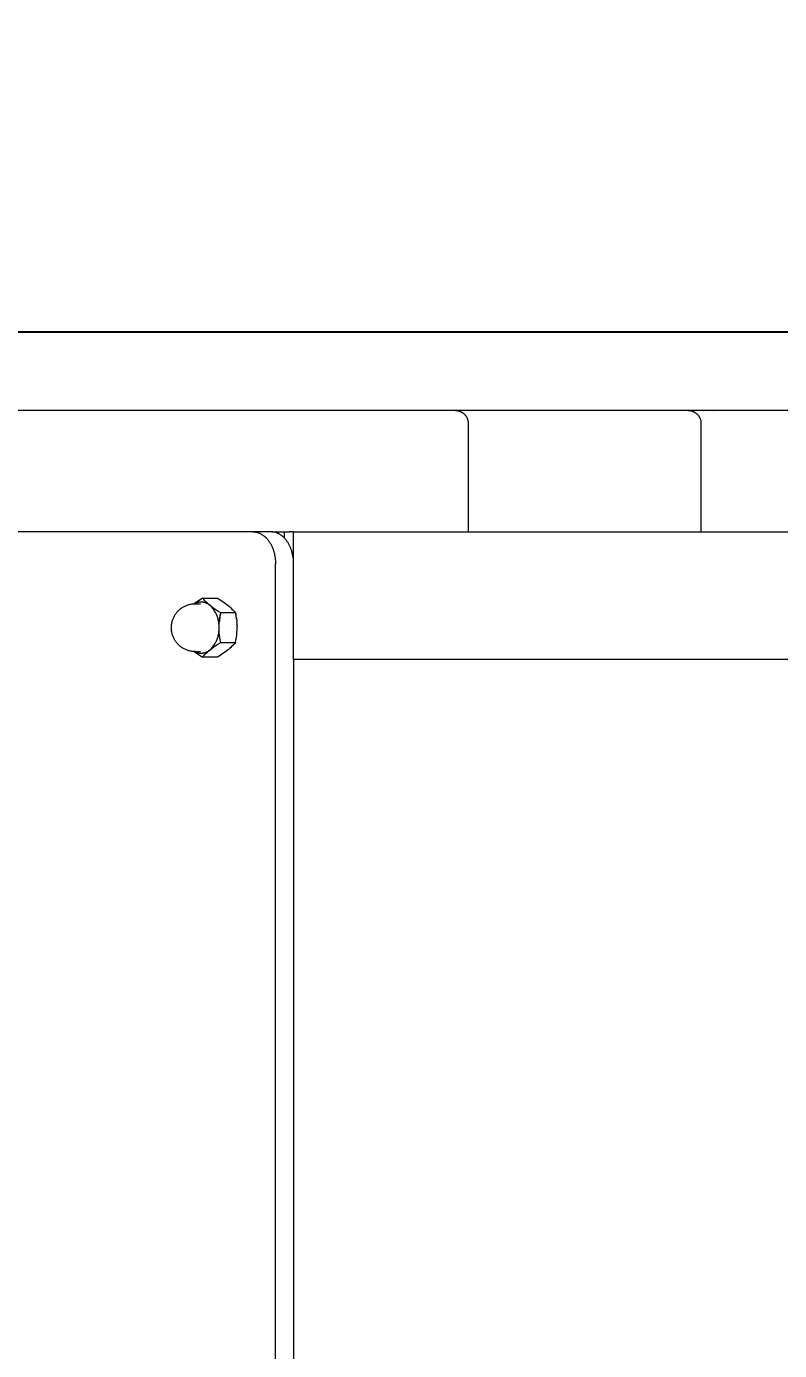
# Model space of a CAD drawing. Header units: inches. Extents: x -14 to 184, y -4 to 134.
# Drawn here: x 5.26 to 14.53, y 117.48 to 133.81 of the extents above; entities that cross this region are included whole.
import ezdxf

# ---------------------------------------------------------------- set-up
doc = ezdxf.new("R2010")
doc.units = ezdxf.units.IN
doc.layers.add('ZANO_R', color=7, linetype='Continuous', lineweight=0)
doc.layers.add('ZANO_W', color=1, linetype='Continuous', lineweight=0)
doc.styles.get("Standard").update_dxf_attribs({"font": 'arial.ttf'})
doc.dimstyles.new('amerykanie', dxfattribs={"dimtxt": 50, "dimasz": 50, "dimexe": 0.5, "dimexo": 0.5, "dimgap": 1, "dimtad": 1, "dimdec": 0, "dimzin": 0, "dimlunit": 5, "dimtxsty": 'Standard', "dimcen": 0.09, "dimclrd": 1, "dimclre": 1, "dimclrt": 1, "dimazin": 0, "dimtfac": 1, "dimtdec": 0, "dimtmove": 0, "dimatfit": 3, "dimfxl": 1, "dimtzin": 0, "dimarcsym": 1})

# ---------------------------------------------------------------- blocks, each defined once
blk = doc.blocks.new('*D381')
at = {"layer": 'ZANO_W', "color": 1, "lineweight": -2}
for p, q in [((-4.137, 129.414), (-4.137, 130.542)), ((72.452, 129.435), (72.452, 130.542)), ((-3.137, 130.042), (71.452, 130.042))]:
    blk.add_line(p, q, dxfattribs=at)
at = {"layer": 'ZANO_W', "color": 1}
for points in [[(-3.137, 130.208), (-3.137, 129.875), (-4.137, 130.042)], [(71.452, 129.875), (71.452, 130.208), (72.452, 130.042)]]:
    blk.add_solid(points, dxfattribs=at)
at = {"layer": 'ZANO_W', "color": 1, "insert": (34.158, 131.382), "char_height": 1.625, "attachment_point": 5}
blk.add_mtext('76 9/16', dxfattribs=at)

msp = doc.modelspace()

# ---------------------------------------------------------------- linework, layer by layer
at = {"layer": 'ZANO_R'}
for p, q in [((8.39028, 129.07141), (-3.97984, 129.07141)), ((10.53952, 129.07141), (8.39028, 129.07141)), ((10.53952, 129.07141), (10.5449, 129.07132)), ((11.07217, 129.07141), (10.54441, 129.07141)), ((10.5449, 129.07132), (10.55027, 129.07104)), ((10.55027, 129.07104), (10.55562, 129.07058)), ((10.55562, 129.07058), (10.56096, 129.06994)), ((10.56096, 129.06994), (10.56628, 129.06912)), ((10.56628, 129.06912), (10.57156, 129.06811)), ((10.57156, 129.06811), (10.57681, 129.06693)), ((10.57681, 129.06693), (10.58201, 129.06557)), ((10.58201, 129.06557), (10.58716, 129.06403)), ((10.58716, 129.06403), (10.59226, 129.06232)), ((10.59226, 129.06232), (10.59729, 129.06043)), ((10.59729, 129.06043), (10.60226, 129.05837)), ((10.60226, 129.05837), (10.60716, 129.05614)), ((10.60716, 129.05614), (10.61197, 129.05375)), ((10.61197, 129.05375), (10.6167, 129.0512)), ((10.6167, 129.0512), (10.62134, 129.04848)), ((10.62134, 129.04848), (10.62589, 129.04561)), ((10.62589, 129.04561), (10.63034, 129.04258)), ((10.63034, 129.04258), (10.63468, 129.03941)), ((10.63468, 129.03941), (10.6389, 129.03609)), ((10.6389, 129.03609), (10.64302, 129.03262)), ((10.64302, 129.03262), (10.64701, 129.02902)), ((10.64701, 129.02902), (10.65088, 129.02528)), ((10.65088, 129.02528), (10.65461, 129.02142)), ((10.65461, 129.02142), (10.65822, 129.01742)), ((10.65822, 129.01742), (10.66168, 129.01331)), ((10.66168, 129.01331), (10.665, 129.00908)), ((10.665, 129.00908), (10.66818, 129.00474)), ((10.66818, 129.00474), (10.6712, 129.0003)), ((10.6712, 129.0003), (10.67407, 128.99575)), ((10.67407, 128.99575), (10.67679, 128.99111)), ((10.67679, 128.99111), (10.67934, 128.98638)), ((10.67934, 128.98638), (10.68174, 128.98156)), ((10.68174, 128.98156), (10.68396, 128.97667)), ((10.68396, 128.97667), (10.68602, 128.9717)), ((10.68602, 128.9717), (10.68791, 128.96666)), ((10.68791, 128.96666), (10.68962, 128.96157)), ((10.68962, 128.96157), (10.69116, 128.95642)), ((10.69116, 128.95642), (10.69252, 128.95121)), ((10.69252, 128.95121), (10.69371, 128.94597)), ((10.69371, 128.94597), (10.69471, 128.94069)), ((13.40811, 129.07141), (11.07217, 129.07141)), ((13.40811, 129.07141), (13.41348, 129.07132)), ((13.71426, 129.07141), (13.41265, 129.07141)), ((13.41348, 129.07132), (13.41885, 129.07104)), ((13.41885, 129.07104), (13.42421, 129.07058)), ((13.42421, 129.07058), (13.42955, 129.06994)), ((13.42955, 129.06994), (13.43486, 129.06912)), ((13.43486, 129.06912), (13.44015, 129.06811)), ((13.44015, 129.06811), (13.44539, 129.06693)), ((13.44539, 129.06693), (13.45059, 129.06557)), ((13.45059, 129.06557), (13.45575, 129.06403)), ((13.45575, 129.06403), (13.46084, 129.06232)), ((13.46084, 129.06232), (13.46588, 129.06043)), ((13.46588, 129.06043), (13.47085, 129.05837)), ((13.47085, 129.05837), (13.47574, 129.05614)), ((13.47574, 129.05614), (13.48056, 129.05375)), ((13.48056, 129.05375), (13.48529, 129.0512)), ((13.48529, 129.0512), (13.48993, 129.04848)), ((13.48993, 129.04848), (13.49448, 129.04561)), ((13.49448, 129.04561), (13.49892, 129.04258)), ((13.49892, 129.04258), (13.50326, 129.03941)), ((13.50326, 129.03941), (13.50749, 129.03609)), ((13.50749, 129.03609), (13.5116, 129.03262)), ((13.5116, 129.03262), (13.5156, 129.02902)), ((13.5156, 129.02902), (13.51946, 129.02528)), ((13.51946, 129.02528), (13.5232, 129.02142)), ((13.5232, 129.02142), (13.5268, 129.01742)), ((13.5268, 129.01742), (13.53027, 129.01331)), ((13.53027, 129.01331), (13.53359, 129.00908)), ((13.53359, 129.00908), (13.53676, 129.00474)), ((13.53676, 129.00474), (13.53979, 129.0003)), ((13.53979, 129.0003), (13.54266, 128.99575)), ((13.54266, 128.99575), (13.54538, 128.99111)), ((13.54538, 128.99111), (13.54793, 128.98638)), ((13.54793, 128.98638), (13.55032, 128.98156)), ((13.55032, 128.98156), (13.55255, 128.97667)), ((13.55255, 128.97667), (13.55461, 128.9717)), ((13.55461, 128.9717), (13.55649, 128.96666)), ((13.55649, 128.96666), (13.55821, 128.96157)), ((13.55821, 128.96157), (13.55975, 128.95642)), ((13.55975, 128.95642), (13.56111, 128.95121)), ((13.56111, 128.95121), (13.56229, 128.94597)), ((13.56229, 128.94597), (13.5633, 128.94069)), ((13.71426, 129.07141), (13.71893, 129.07141)), ((13.98235, 129.07141), (13.71893, 129.07141)), ((16.48189, 129.07141), (13.98235, 129.07141)), ((10.69471, 128.94069), (10.69553, 128.93537)), ((10.69553, 128.93537), (10.69618, 128.93003)), ((10.69618, 128.93003), (10.69663, 128.92467)), ((10.69663, 128.92467), (10.69691, 128.9193)), ((10.69691, 128.9193), (10.697, 128.91393)), ((10.697, 128.91393), (10.697, 127.57534)), ((13.5633, 128.94069), (13.56412, 128.93537)), ((13.56412, 128.93537), (13.56476, 128.93003)), ((13.56476, 128.93003), (13.56522, 128.92467)), ((13.56522, 128.92467), (13.5655, 128.9193)), ((13.5655, 128.9193), (13.56559, 128.91393)), ((13.56559, 128.91393), (13.56559, 127.57534)), ((8.04544, 127.57534), (-3.92527, 127.57534)), ((8.04544, 127.57534), (8.05162, 127.57525)), ((8.12897, 127.57534), (8.0508, 127.57534)), ((8.05162, 127.57525), (8.05785, 127.57495)), ((8.05785, 127.57495), (8.06413, 127.57446)), ((8.06413, 127.57446), (8.07045, 127.57375)), ((8.07045, 127.57375), (8.07682, 127.57284)), ((8.07682, 127.57284), (8.08322, 127.5717)), ((8.08322, 127.5717), (8.08964, 127.57035)), ((8.08964, 127.57035), (8.0961, 127.56877)), ((8.0961, 127.56877), (8.10257, 127.56697)), ((8.10257, 127.56697), (8.10905, 127.56493)), ((8.10905, 127.56493), (8.11555, 127.56266)), ((8.11555, 127.56266), (8.12204, 127.56015)), ((8.12204, 127.56015), (8.12853, 127.5574)), ((8.12853, 127.5574), (8.13501, 127.55441)), ((8.12897, 127.57534), (8.13009, 127.57534)), ((8.13266, 127.57534), (8.13009, 127.57534)), ((8.27941, 127.57534), (8.13266, 127.57534)), ((8.13501, 127.55441), (8.14147, 127.55118)), ((8.14147, 127.55118), (8.14791, 127.5477)), ((8.14791, 127.5477), (8.15432, 127.54398)), ((8.15432, 127.54398), (8.16069, 127.54002)), ((8.16069, 127.54002), (8.16702, 127.53581)), ((8.16702, 127.53581), (8.1733, 127.53136)), ((8.1733, 127.53136), (8.17952, 127.52667)), ((8.17952, 127.52667), (8.18568, 127.52174)), ((8.18568, 127.52174), (8.19177, 127.51657)), ((8.19177, 127.51657), (8.19778, 127.51117)), ((8.19778, 127.51117), (8.2037, 127.50554)), ((8.2037, 127.50554), (8.20954, 127.49968)), ((8.20954, 127.49968), (8.21527, 127.49359)), ((8.21527, 127.49359), (8.22091, 127.4873)), ((8.22091, 127.4873), (8.22643, 127.48078)), ((8.22643, 127.48078), (8.23184, 127.47406)), ((8.23184, 127.47406), (8.23713, 127.46715)), ((8.27841, 127.57508), (8.27235, 127.5753)), ((8.2845, 127.57467), (8.27841, 127.57508)), ((8.27941, 127.57534), (8.49718, 127.57534)), ((8.29065, 127.57406), (8.2845, 127.57467)), ((8.29683, 127.57325), (8.29065, 127.57406)), ((8.30304, 127.57224), (8.29683, 127.57325)), ((8.30929, 127.57102), (8.30304, 127.57224)), ((8.31556, 127.56959), (8.30929, 127.57102)), ((8.32185, 127.56795), (8.31556, 127.56959)), ((8.32816, 127.56609), (8.32185, 127.56795)), ((8.33448, 127.56401), (8.32816, 127.56609)), ((8.3408, 127.5617), (8.33448, 127.56401)), ((8.34713, 127.55917), (8.3408, 127.5617)), ((8.35344, 127.55641), (8.34713, 127.55917)), ((8.35975, 127.55342), (8.35344, 127.55641)), ((8.36604, 127.5502), (8.35975, 127.55342)), ((8.3723, 127.54676), (8.36604, 127.5502)), ((8.37853, 127.54307), (8.3723, 127.54676)), ((8.38473, 127.53916), (8.37853, 127.54307)), ((8.39088, 127.53502), (8.38473, 127.53916)), ((8.39699, 127.53065), (8.39088, 127.53502)), ((8.40304, 127.52604), (8.39699, 127.53065)), ((8.40902, 127.52122), (8.40304, 127.52604)), ((8.41494, 127.51616), (8.40902, 127.52122)), ((8.42079, 127.51089), (8.41494, 127.51616)), ((8.42656, 127.5054), (8.42079, 127.51089)), ((8.43224, 127.49969), (8.42656, 127.5054)), ((8.43782, 127.49377), (8.43224, 127.49969)), ((8.43518, 127.4966), (8.43518, 127.57534)), ((8.44332, 127.48764), (8.43782, 127.49377)), ((8.4487, 127.48131), (8.44332, 127.48764)), ((8.45398, 127.47479), (8.4487, 127.48131)), ((8.45914, 127.46808), (8.45398, 127.47479)), ((8.53981, 127.57534), (8.49718, 127.57534)), ((8.53981, 127.57534), (8.54654, 127.57534)), ((8.54654, 127.57534), (59.77003, 127.57534)), ((8.54654, 126.00054), (8.54654, 127.57534)), ((8.23713, 127.46715), (8.24229, 127.46003)), ((8.24229, 127.46003), (8.24732, 127.45273)), ((8.24732, 127.45273), (8.25221, 127.44526)), ((8.25221, 127.44526), (8.25696, 127.43761)), ((8.25696, 127.43761), (8.26157, 127.42979)), ((8.26157, 127.42979), (8.26602, 127.42183)), ((8.26602, 127.42183), (8.27032, 127.41371)), ((8.27032, 127.41371), (8.27447, 127.40546)), ((8.27447, 127.40546), (8.27845, 127.39708)), ((8.27845, 127.39708), (8.28227, 127.38858)), ((8.28227, 127.38858), (8.28592, 127.37997)), ((8.28592, 127.37997), (8.28941, 127.37127)), ((8.28941, 127.37127), (8.29273, 127.36247)), ((8.29273, 127.36247), (8.29587, 127.35359)), ((8.29587, 127.35359), (8.29885, 127.34464)), ((8.29885, 127.34464), (8.30165, 127.33563)), ((8.30165, 127.33563), (8.30428, 127.32656)), ((8.30428, 127.32656), (8.30674, 127.31746)), ((8.30674, 127.31746), (8.30902, 127.30832)), ((8.46419, 127.46118), (8.45914, 127.46808)), ((8.46911, 127.4541), (8.46419, 127.46118)), ((8.4739, 127.44685), (8.46911, 127.4541)), ((8.47855, 127.43944), (8.4739, 127.44685)), ((8.48307, 127.43187), (8.47855, 127.43944)), ((8.48745, 127.42416), (8.48307, 127.43187)), ((8.49169, 127.4163), (8.48745, 127.42416)), ((8.49577, 127.40831), (8.49169, 127.4163)), ((8.49971, 127.40019), (8.49577, 127.40831)), ((8.50349, 127.39196), (8.49971, 127.40019)), ((8.50711, 127.38362), (8.50349, 127.39196)), ((8.51058, 127.37518), (8.50711, 127.38362)), ((8.51389, 127.36665), (8.51058, 127.37518)), ((8.51703, 127.35805), (8.51389, 127.36665)), ((8.52001, 127.34937), (8.51703, 127.35805)), ((8.52283, 127.34062), (8.52001, 127.34937)), ((8.52549, 127.33182), (8.52283, 127.34062)), ((8.52798, 127.32298), (8.52549, 127.33182)), ((8.53031, 127.3141), (8.52798, 127.32298)), ((8.53248, 127.30519), (8.53031, 127.3141)), ((8.30902, 127.30832), (8.31114, 127.29915)), ((8.31114, 127.29915), (8.31308, 127.28997)), ((8.31308, 127.28997), (8.31486, 127.28079)), ((8.31486, 127.28079), (8.31646, 127.27161)), ((8.31646, 127.27161), (8.31918, 127.25328)), ((8.31918, 127.25328), (8.32125, 127.23507)), ((8.32125, 127.23507), (8.3227, 127.21702)), ((8.3227, 127.21702), (8.32355, 127.1992)), ((8.32355, 127.1992), (8.32383, 127.18164)), ((8.32383, 111.66983), (8.32383, 127.18164)), ((8.53448, 127.29626), (8.53248, 127.30519)), ((8.538, 127.27838), (8.53448, 127.29626)), ((8.5409, 127.26051), (8.538, 127.27838)), ((8.54317, 127.24272), (8.5409, 127.26051)), ((8.54484, 127.22507), (8.54317, 127.24272)), ((8.54593, 127.20761), (8.54484, 127.22507)), ((8.54647, 127.19038), (8.54593, 127.20761)), ((7.1997, 126.65641), (7.20873, 126.6609)), ((7.20873, 126.6609), (7.21791, 126.66507)), ((7.21791, 126.66507), (7.22723, 126.66893)), ((7.22723, 126.66893), (7.23667, 126.67247)), ((7.23667, 126.67247), (7.24622, 126.67568)), ((7.24622, 126.67568), (7.25588, 126.67857)), ((7.25588, 126.67857), (7.26564, 126.68112)), ((7.26564, 126.68112), (7.27547, 126.68334)), ((7.27547, 126.68334), (7.28538, 126.68522)), ((7.28538, 126.68522), (7.29534, 126.68677)), ((7.29534, 126.68677), (7.30535, 126.68797)), ((7.30535, 126.68797), (7.3154, 126.68883)), ((7.3154, 126.68883), (7.32547, 126.68935)), ((7.42504, 126.75793), (7.32227, 126.68922)), ((7.32547, 126.68935), (7.33555, 126.68952)), ((7.33259, 126.69205), (7.32743, 126.68941)), ((7.33783, 126.6945), (7.33259, 126.69205)), ((7.33555, 126.68952), (7.39819, 126.68952)), ((7.34315, 126.69678), (7.33783, 126.6945)), ((7.34855, 126.69887), (7.34315, 126.69678)), ((7.35402, 126.70077), (7.34855, 126.69887)), ((7.35956, 126.70247), (7.35402, 126.70077)), ((7.36515, 126.70399), (7.35956, 126.70247)), ((7.37078, 126.70531), (7.36515, 126.70399)), ((7.37646, 126.70643), (7.37078, 126.70531)), ((7.38218, 126.70736), (7.37646, 126.70643)), ((7.38793, 126.70808), (7.38218, 126.70736)), ((7.39369, 126.7086), (7.38793, 126.70808)), ((7.39947, 126.70893), (7.39369, 126.7086)), ((7.40526, 126.70905), (7.39947, 126.70893)), ((7.41105, 126.70897), (7.40526, 126.70905)), ((7.41684, 126.70869), (7.41105, 126.70897)), ((7.42261, 126.70821), (7.41684, 126.70869)), ((7.42836, 126.70753), (7.42261, 126.70821)), ((7.43895, 126.7415), (7.42504, 126.75793)), ((7.42504, 126.75793), (7.60796, 126.75793)), ((7.43408, 126.70665), (7.42836, 126.70753)), ((7.43977, 126.70557), (7.43408, 126.70665)), ((7.45342, 126.72555), (7.43895, 126.7415)), ((7.44542, 126.70429), (7.43977, 126.70557)), ((7.45102, 126.70282), (7.44542, 126.70429)), ((7.45656, 126.70116), (7.45102, 126.70282)), ((7.46843, 126.71011), (7.45342, 126.72555)), ((7.46205, 126.6993), (7.45656, 126.70116)), ((7.46746, 126.69725), (7.46205, 126.6993)), ((7.4728, 126.69502), (7.46746, 126.69725)), ((7.48396, 126.6952), (7.46843, 126.71011)), ((7.47807, 126.6926), (7.4728, 126.69502)), ((7.48324, 126.69), (7.47807, 126.6926)), ((7.48832, 126.68722), (7.48324, 126.69)), ((7.49999, 126.68082), (7.48396, 126.6952)), ((7.4933, 126.68427), (7.48832, 126.68722)), ((7.49817, 126.68114), (7.4933, 126.68427)), ((7.50294, 126.67785), (7.49817, 126.68114)), ((7.5165, 126.66701), (7.49999, 126.68082)), ((7.50758, 126.67439), (7.50294, 126.67785)), ((7.51211, 126.67078), (7.50758, 126.67439)), ((7.5165, 126.66701), (7.51211, 126.67078)), ((7.52521, 126.65853), (7.5165, 126.66701)), ((7.54815, 126.64264), (7.5165, 126.66701)), ((7.53362, 126.64976), (7.52521, 126.65853)), ((7.60796, 126.75793), (7.6419, 126.73686)), ((7.6419, 126.73686), (7.67511, 126.71467)), ((7.67511, 126.71467), (7.70756, 126.69137)), ((7.70756, 126.69137), (7.73921, 126.66701)), ((7.73921, 126.66701), (7.75573, 126.65319)), ((7.05732, 126.49312), (7.06086, 126.50257)), ((7.06086, 126.50257), (7.06472, 126.51188)), ((7.06472, 126.51188), (7.06889, 126.52106)), ((7.06889, 126.52106), (7.07338, 126.53009)), ((7.07338, 126.53009), (7.07817, 126.53896)), ((7.07817, 126.53896), (7.08326, 126.54766)), ((7.08326, 126.54766), (7.08864, 126.55619)), ((7.08864, 126.55619), (7.09432, 126.56452)), ((7.09432, 126.56452), (7.10027, 126.57266)), ((7.10027, 126.57266), (7.1065, 126.58059)), ((7.1065, 126.58059), (7.113, 126.5883)), ((7.113, 126.5883), (7.11975, 126.59578)), ((7.11975, 126.59578), (7.12676, 126.60303)), ((7.12676, 126.60303), (7.13401, 126.61004)), ((7.13401, 126.61004), (7.14149, 126.6168)), ((7.14149, 126.6168), (7.1492, 126.62329)), ((7.1492, 126.62329), (7.15713, 126.62952)), ((7.15713, 126.62952), (7.16527, 126.63547)), ((7.16527, 126.63547), (7.1736, 126.64115)), ((7.1736, 126.64115), (7.18213, 126.64653)), ((7.18213, 126.64653), (7.19083, 126.65162)), ((7.19083, 126.65162), (7.1997, 126.65641)), ((7.54172, 126.6407), (7.53362, 126.64976)), ((7.54951, 126.63138), (7.54172, 126.6407)), ((7.5806, 126.61935), (7.54815, 126.64264)), ((7.55698, 126.62179), (7.54951, 126.63138)), ((7.56411, 126.61195), (7.55698, 126.62179)), ((7.57091, 126.60187), (7.56411, 126.61195)), ((7.57735, 126.59157), (7.57091, 126.60187)), ((7.58344, 126.58105), (7.57735, 126.59157)), ((7.61381, 126.59715), (7.5806, 126.61935)), ((7.58916, 126.57033), (7.58344, 126.58105)), ((7.59451, 126.55942), (7.58916, 126.57033)), ((7.59949, 126.54834), (7.59451, 126.55942)), ((7.60408, 126.53709), (7.59949, 126.54834)), ((7.60829, 126.52568), (7.60408, 126.53709)), ((7.6121, 126.51415), (7.60829, 126.52568)), ((7.61551, 126.50248), (7.6121, 126.51415)), ((7.64775, 126.57608), (7.61381, 126.59715)), ((7.61853, 126.49071), (7.61551, 126.50248)), ((7.63439, 126.4959), (7.63326, 126.48653)), ((7.63439, 126.4959), (7.63464, 126.49789)), ((7.6357, 126.50591), (7.63464, 126.49789)), ((7.6357, 126.50591), (7.63615, 126.5092)), ((7.63702, 126.51524), (7.63615, 126.5092)), ((7.63702, 126.51524), (7.6378, 126.52046)), ((7.63835, 126.52404), (7.63779, 126.52046)), ((7.63835, 126.52404), (7.63956, 126.53167)), ((7.63968, 126.53238), (7.63956, 126.53167)), ((7.63968, 126.53238), (7.64145, 126.54283)), ((7.64236, 126.54799), (7.64145, 126.54283)), ((7.64236, 126.54799), (7.64344, 126.55396)), ((7.64505, 126.56247), (7.64344, 126.55396)), ((7.64505, 126.56247), (7.64554, 126.56504)), ((7.64775, 126.57608), (7.64555, 126.56504)), ((7.83068, 126.57608), (7.64775, 126.57608)), ((7.75573, 126.65319), (7.77176, 126.63882)), ((7.77176, 126.63882), (7.78728, 126.6239)), ((7.78728, 126.6239), (7.80229, 126.60846)), ((7.80229, 126.60846), (7.81676, 126.59252)), ((7.81676, 126.59252), (7.83068, 126.57608)), ((7.83068, 126.57608), (7.83288, 126.56504)), ((7.83337, 126.56247), (7.83288, 126.56504)), ((7.83337, 126.56247), (7.83498, 126.55396)), ((7.83607, 126.54799), (7.83498, 126.55396)), ((7.83606, 126.54799), (7.83698, 126.54283)), ((7.83875, 126.53238), (7.83698, 126.54283)), ((7.83874, 126.53238), (7.83886, 126.53167)), ((7.84008, 126.52404), (7.83886, 126.53167)), ((7.84008, 126.52404), (7.84063, 126.52046)), ((7.84141, 126.51525), (7.84063, 126.52046)), ((7.8414, 126.51525), (7.84227, 126.5092)), ((7.84272, 126.50591), (7.84227, 126.5092)), ((7.84272, 126.50591), (7.84378, 126.49789)), ((7.84404, 126.4959), (7.84378, 126.49789)), ((7.84403, 126.4959), (7.84516, 126.48653)), ((7.04027, 126.39424), (7.04044, 126.40432)), ((7.04044, 126.38416), (7.04027, 126.39424)), ((7.04044, 126.40432), (7.04096, 126.41439)), ((7.04096, 126.37409), (7.04044, 126.38416)), ((7.04096, 126.41439), (7.04182, 126.42444)), ((7.04182, 126.36405), (7.04096, 126.37409)), ((7.04182, 126.42444), (7.04302, 126.43445)), ((7.04302, 126.35404), (7.04182, 126.36405)), ((7.04302, 126.43445), (7.04457, 126.44441)), ((7.04457, 126.34407), (7.04302, 126.35404)), ((7.04457, 126.44441), (7.04645, 126.45432)), ((7.04645, 126.33417), (7.04457, 126.34407)), ((7.04645, 126.45432), (7.04867, 126.46415)), ((7.04867, 126.32433), (7.04645, 126.33417)), ((7.04867, 126.46415), (7.05122, 126.47391)), ((7.05122, 126.47391), (7.05411, 126.48357)), ((7.05411, 126.48357), (7.05732, 126.49312)), ((7.62114, 126.47884), (7.61853, 126.49071)), ((7.62334, 126.46689), (7.62114, 126.47884)), ((7.62513, 126.45487), (7.62334, 126.46689)), ((7.62334, 126.32159), (7.62513, 126.33361)), ((7.6265, 126.4428), (7.62513, 126.45487)), ((7.62513, 126.33361), (7.6265, 126.34569)), ((7.62746, 126.43068), (7.6265, 126.4428)), ((7.6265, 126.34569), (7.62746, 126.3578)), ((7.62801, 126.41854), (7.62746, 126.43068)), ((7.62746, 126.3578), (7.62801, 126.36994)), ((7.62786, 126.39424), (7.62822, 126.4174)), ((7.62786, 126.39424), (7.62814, 126.40639)), ((7.62814, 126.38209), (7.62786, 126.39424)), ((7.62859, 126.36371), (7.62786, 126.39424)), ((7.62814, 126.40639), (7.62801, 126.41854)), ((7.62801, 126.36994), (7.62814, 126.38209)), ((7.62822, 126.4174), (7.62925, 126.44054)), ((7.63036, 126.33322), (7.62859, 126.36371)), ((7.62925, 126.44054), (7.63094, 126.46363)), ((7.63316, 126.30281), (7.63036, 126.33322)), ((7.63182, 126.47299), (7.63095, 126.46363)), ((7.63182, 126.47299), (7.63203, 126.47511)), ((7.63309, 126.48504), (7.63203, 126.47511)), ((7.63309, 126.48504), (7.63326, 126.48653)), ((7.84533, 126.48504), (7.84516, 126.48653)), ((7.84526, 126.30281), (7.84806, 126.33322)), ((7.84533, 126.48504), (7.8464, 126.47512)), ((7.8466, 126.47299), (7.84639, 126.47511)), ((7.84661, 126.473), (7.84748, 126.46363)), ((7.84917, 126.44052), (7.84748, 126.46363)), ((7.84806, 126.33322), (7.84983, 126.36371)), ((7.85021, 126.41737), (7.84917, 126.44052)), ((7.84983, 126.36371), (7.85057, 126.39424)), ((7.85022, 126.41737), (7.85042, 126.40929)), ((7.85048, 126.40579), (7.85042, 126.40929)), ((7.85048, 126.40579), (7.8505, 126.40412)), ((7.85057, 126.39424), (7.8505, 126.40412)), ((7.05122, 126.31458), (7.04867, 126.32433)), ((7.05411, 126.30492), (7.05122, 126.31458)), ((7.05732, 126.29536), (7.05411, 126.30492)), ((7.06086, 126.28592), (7.05732, 126.29536)), ((7.06472, 126.2766), (7.06086, 126.28592)), ((7.06889, 126.26743), (7.06472, 126.2766)), ((7.07338, 126.2584), (7.06889, 126.26743)), ((7.07817, 126.24952), (7.07338, 126.2584)), ((7.08326, 126.24082), (7.07817, 126.24952)), ((7.08864, 126.2323), (7.08326, 126.24082)), ((7.09432, 126.22396), (7.08864, 126.2323)), ((7.10027, 126.21583), (7.09432, 126.22396)), ((7.1065, 126.2079), (7.10027, 126.21583)), ((7.113, 126.20019), (7.1065, 126.2079)), ((7.11975, 126.1927), (7.113, 126.20019)), ((7.12676, 126.18545), (7.11975, 126.1927)), ((7.13401, 126.17844), (7.12676, 126.18545)), ((7.14149, 126.17169), (7.13401, 126.17844)), ((7.1492, 126.16519), (7.14149, 126.17169)), ((7.54815, 126.14584), (7.5806, 126.16914)), ((7.55698, 126.1667), (7.56411, 126.17653)), ((7.56411, 126.17653), (7.57091, 126.18661)), ((7.57091, 126.18661), (7.57735, 126.19691)), ((7.57735, 126.19691), (7.58344, 126.20743)), ((7.5806, 126.16914), (7.61381, 126.19133)), ((7.58344, 126.20743), (7.58916, 126.21815)), ((7.58916, 126.21815), (7.59451, 126.22906)), ((7.59451, 126.22906), (7.59949, 126.24015)), ((7.59949, 126.24015), (7.60408, 126.2514)), ((7.60408, 126.2514), (7.60829, 126.2628)), ((7.60829, 126.2628), (7.6121, 126.27434)), ((7.6121, 126.27434), (7.61551, 126.286)), ((7.61381, 126.19133), (7.64775, 126.2124)), ((7.61551, 126.286), (7.61853, 126.29777)), ((7.61853, 126.29777), (7.62114, 126.30964)), ((7.62114, 126.30964), (7.62334, 126.32159)), ((7.637, 126.27252), (7.63316, 126.30281)), ((7.64186, 126.24237), (7.637, 126.27252)), ((7.64775, 126.2124), (7.64186, 126.24237)), ((7.64775, 126.2124), (7.83068, 126.2124)), ((7.80229, 126.18002), (7.78728, 126.16458)), ((7.81676, 126.19597), (7.80229, 126.18002)), ((7.83068, 126.2124), (7.81676, 126.19597)), ((7.83068, 126.2124), (7.83656, 126.24237)), ((7.83656, 126.24237), (7.84142, 126.27252)), ((7.84142, 126.27252), (7.84526, 126.30281)), ((7.15713, 126.15897), (7.1492, 126.16519)), ((7.16527, 126.15301), (7.15713, 126.15897)), ((7.1736, 126.14734), (7.16527, 126.15301)), ((7.18213, 126.14195), (7.1736, 126.14734)), ((7.19083, 126.13686), (7.18213, 126.14195)), ((7.1997, 126.13207), (7.19083, 126.13686)), ((7.20873, 126.12759), (7.1997, 126.13207)), ((7.21791, 126.12341), (7.20873, 126.12759)), ((7.22723, 126.11955), (7.21791, 126.12341)), ((7.23667, 126.11602), (7.22723, 126.11955)), ((7.24622, 126.1128), (7.23667, 126.11602)), ((7.25588, 126.10992), (7.24622, 126.1128)), ((7.26564, 126.10736), (7.25588, 126.10992)), ((7.27547, 126.10514), (7.26564, 126.10736)), ((7.28538, 126.10326), (7.27547, 126.10514)), ((7.29534, 126.10172), (7.28538, 126.10326)), ((7.30535, 126.10051), (7.29534, 126.10172)), ((7.3154, 126.09966), (7.30535, 126.10051)), ((7.32547, 126.09914), (7.3154, 126.09966)), ((7.32227, 126.09927), (7.42504, 126.03056)), ((7.33555, 126.09897), (7.32547, 126.09914)), ((7.32743, 126.09908), (7.33259, 126.09644)), ((7.33259, 126.09644), (7.33783, 126.09398)), ((7.33555, 126.09897), (7.39819, 126.09897)), ((7.33783, 126.09398), (7.34315, 126.09171)), ((7.34315, 126.09171), (7.34855, 126.08962)), ((7.34855, 126.08962), (7.35402, 126.08772)), ((7.35402, 126.08772), (7.35956, 126.08601)), ((7.35956, 126.08601), (7.36515, 126.0845)), ((7.36515, 126.0845), (7.37078, 126.08318)), ((7.37078, 126.08318), (7.37646, 126.08205)), ((7.37646, 126.08205), (7.38218, 126.08113)), ((7.38218, 126.08113), (7.38793, 126.0804)), ((7.38793, 126.0804), (7.39369, 126.07988)), ((7.39369, 126.07988), (7.39947, 126.07956)), ((7.39947, 126.07956), (7.40526, 126.07943)), ((7.40526, 126.07943), (7.41105, 126.07951)), ((7.41105, 126.07951), (7.41684, 126.07979)), ((7.41684, 126.07979), (7.42261, 126.08027)), ((7.42261, 126.08027), (7.42836, 126.08095)), ((7.42504, 126.03056), (7.43895, 126.04699)), ((7.60796, 126.03056), (7.42504, 126.03056)), ((7.42836, 126.08095), (7.43408, 126.08184)), ((7.43408, 126.08184), (7.43977, 126.08291)), ((7.43895, 126.04699), (7.45342, 126.06293)), ((7.43977, 126.08291), (7.44542, 126.08419)), ((7.44542, 126.08419), (7.45102, 126.08566)), ((7.45102, 126.08566), (7.45656, 126.08733)), ((7.45342, 126.06293), (7.46843, 126.07837)), ((7.45656, 126.08733), (7.46205, 126.08919)), ((7.46205, 126.08919), (7.46746, 126.09123)), ((7.46746, 126.09123), (7.4728, 126.09347)), ((7.46843, 126.07837), (7.48396, 126.09329)), ((7.4728, 126.09347), (7.47807, 126.09589)), ((7.47807, 126.09589), (7.48324, 126.09849)), ((7.48324, 126.09849), (7.48832, 126.10127)), ((7.48396, 126.09329), (7.49999, 126.10766)), ((7.48832, 126.10127), (7.4933, 126.10422)), ((7.4933, 126.10422), (7.49817, 126.10734)), ((7.49817, 126.10734), (7.50294, 126.11064)), ((7.49999, 126.10766), (7.5165, 126.12148)), ((7.50294, 126.11064), (7.50758, 126.11409)), ((7.50758, 126.11409), (7.51211, 126.11771)), ((7.51211, 126.11771), (7.5165, 126.12148)), ((7.5165, 126.12148), (7.54815, 126.14584)), ((7.5165, 126.12148), (7.52521, 126.12996)), ((7.52521, 126.12996), (7.53362, 126.13873)), ((7.53362, 126.13873), (7.54172, 126.14778)), ((7.54172, 126.14778), (7.54951, 126.15711)), ((7.54951, 126.15711), (7.55698, 126.1667)), ((7.6419, 126.05163), (7.60796, 126.03056)), ((7.67511, 126.07382), (7.6419, 126.05163)), ((7.70756, 126.09711), (7.67511, 126.07382)), ((7.73921, 126.12148), (7.70756, 126.09711)), ((7.75573, 126.13529), (7.73921, 126.12148)), ((7.77176, 126.14967), (7.75573, 126.13529)), ((7.78728, 126.16458), (7.77176, 126.14967)), ((59.77003, 126.00054), (8.54654, 126.00054)), ((8.54654, 126.00054), (8.54654, 111.66983))]:
    msp.add_line(p, q, dxfattribs=at)

# ---------------------------------------------------------------- dimensions: what is measured, and where the dimension line sits
at = {"layer": 'ZANO_W'}
dim = msp.add_linear_dim(base=(72.45243, 130.041731), p1=(-4.137324, 128.913928), p2=(72.45243, 128.935372), dimstyle='amerykanie', override={"dimtxt": 1.625, "dimasz": 1, "dimgap": 0.5, "dimdec": 4, "dimaunit": 1, "dimadec": 1, "dimtdec": 4, "dimtmove": 1, "dimfrac": 2}, dxfattribs=at)
dim.commit()
dim.dimension.update_dxf_attribs({"geometry": '*D381', "text_midpoint": (34.157553, 131.381942)})

doc.saveas('drawing.dxf')
